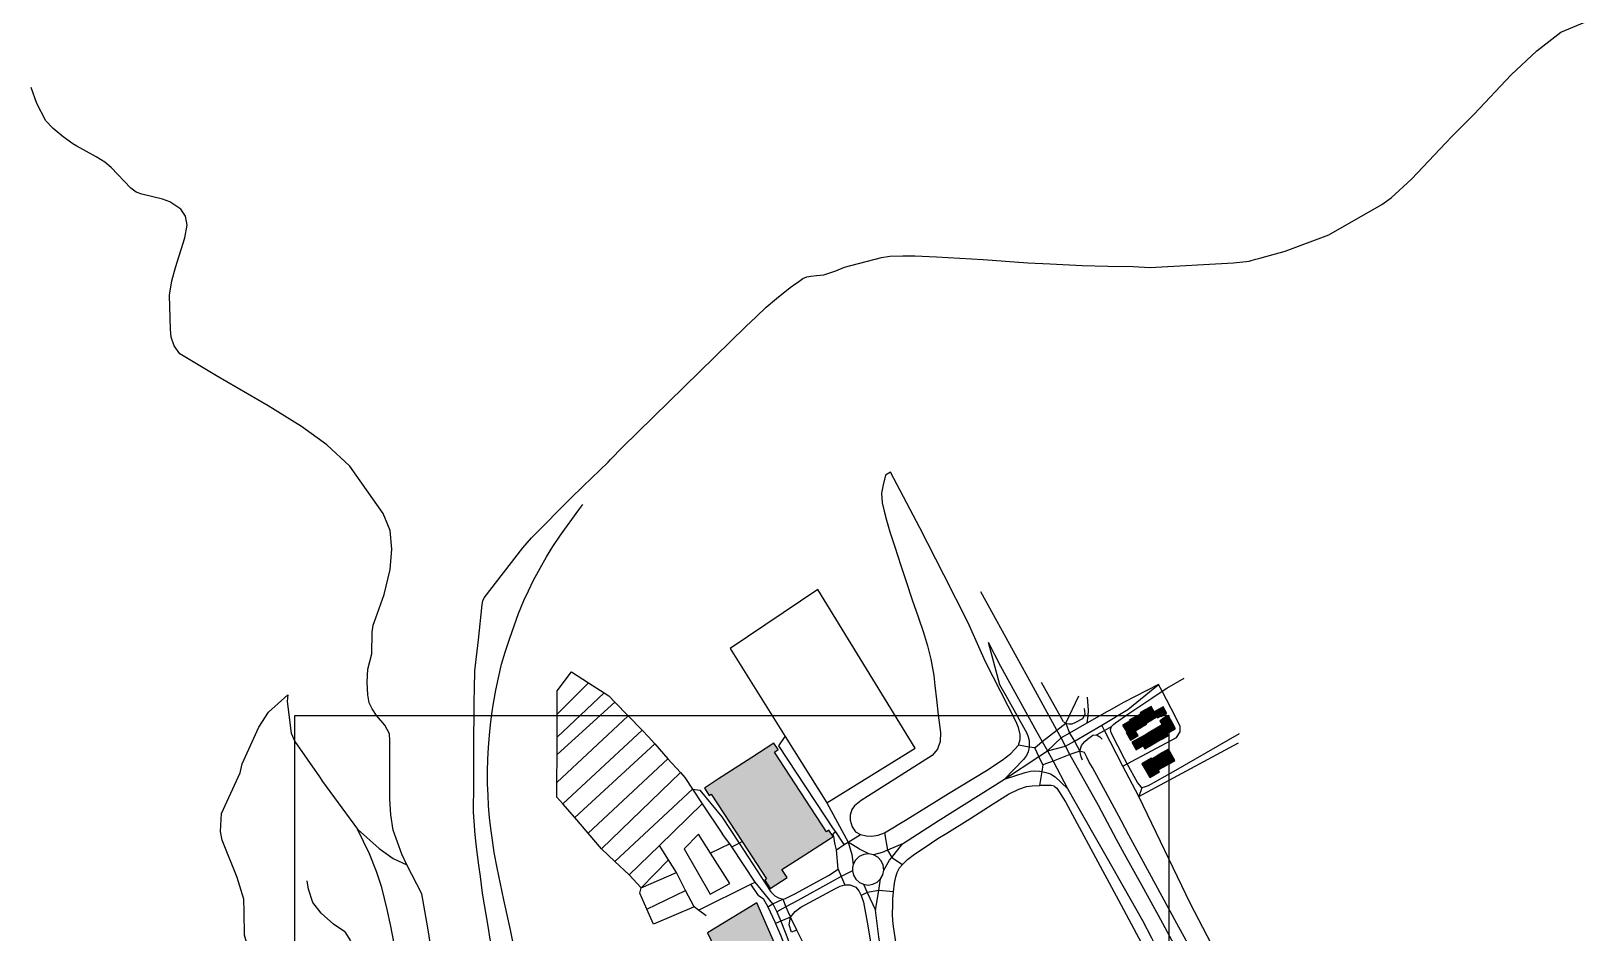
# Model space of a CAD drawing. Header units: metres. Extents: x -240 to 1905, y -961 to 4070.
# Drawn here: x -236 to 1164, y 1088 to 1896 of the extents above; entities that cross this region are included whole.
import ezdxf

# ---------------------------------------------------------------- set-up
doc = ezdxf.new("R2010")
doc.units = ezdxf.units.M
doc.layers.add('TPX_BUILDINGS', color=7, linetype='Continuous')
doc.layers.add('TPX_ROADS', color=7, linetype='Continuous')
doc.layers.add('TPX_BUILDINGS_HATCH', color=7, linetype='Continuous', true_color=0xffffff)

msp = doc.modelspace()

# ---------------------------------------------------------------- hatches: boundary and pattern name
at = {"layer": 'TPX_BUILDINGS_HATCH'}
h = msp.add_hatch(color=256, dxfattribs=at)
h.dxf.hatch_style = 1
h.paths.add_polyline_path([(763.5, 1287.7), (768.9, 1278.5), (773.5, 1281.2), (771, 1285.6), (768.3, 1290.5), (763.5, 1287.7)])
h = msp.add_hatch(color=256, dxfattribs=at)
h.dxf.hatch_style = 1
h.paths.add_polyline_path([(771, 1285.6), (773.5, 1281.2), (773.9, 1280.3), (776.8, 1281.9), (777.1, 1281.4), (782.2, 1284.3), (779, 1290.1), (771, 1285.6)])
h = msp.add_hatch(color=256, dxfattribs=at)
h.dxf.hatch_style = 1
h.paths.add_polyline_path([(742.5, 1273.8), (746.3, 1267.4), (752.6, 1271.1), (748.8, 1277.5), (742.5, 1273.8)])
h = msp.add_hatch(color=256, dxfattribs=at)
h.dxf.hatch_style = 1
h.paths.add_polyline_path([(748.5, 1278.2), (748.8, 1277.5), (752.6, 1271.1), (753.9, 1268.7), (759.4, 1271.9), (754, 1281.1), (750.7, 1279.3), (750.6, 1279.4), (748.5, 1278.2)])
h = msp.add_hatch(color=256, dxfattribs=at)
h.dxf.hatch_style = 1
h.paths.add_polyline_path([(754, 1281.1), (759.4, 1271.9), (764.2, 1274.6), (763.7, 1275.5), (758.8, 1283.9), (754, 1281.1)])
h = msp.add_hatch(color=256, dxfattribs=at)
h.dxf.hatch_style = 1
h.paths.add_polyline_path([(758.3, 1284.7), (758.8, 1283.9), (763.7, 1275.5), (768.9, 1278.5), (763.5, 1287.7), (758.3, 1284.7)])
h = msp.add_hatch(color=256, dxfattribs=at)
h.dxf.hatch_style = 1
h.paths.add_polyline_path([(775.9, 1277.6), (778.1, 1274), (779, 1272.3), (786.6, 1276.7), (783.3, 1282.4), (778.1, 1279.4), (778.3, 1279.1), (775.9, 1277.6)])
h = msp.add_hatch(color=256, dxfattribs=at)
h.dxf.hatch_style = 1
h.paths.add_polyline_path([(779, 1272.3), (782.5, 1266.2), (790.1, 1270.6), (786.6, 1276.7), (779, 1272.3)])
h = msp.add_hatch(color=256, dxfattribs=at)
h.dxf.hatch_style = 1
h.paths.add_polyline_path([(745.8, 1267.1), (749.8, 1260.4), (756.5, 1264.4), (753.9, 1268.7), (752.6, 1271.1), (746.3, 1267.4), (745.8, 1267.1)])
h = msp.add_hatch(color=256, dxfattribs=at)
h.dxf.hatch_style = 1
h.paths.add_polyline_path([(750.9, 1258.6), (754.6, 1251.8), (761.1, 1255.3), (757.4, 1262.1), (750.9, 1258.6)])
h = msp.add_hatch(color=256, dxfattribs=at)
h.dxf.hatch_style = 1
h.paths.add_polyline_path([(757.4, 1262.1), (761.1, 1255.3), (762.5, 1252.7), (768.1, 1255.8), (763, 1265.2), (757.4, 1262.1)])
h = msp.add_hatch(color=256, dxfattribs=at)
h.dxf.hatch_style = 1
h.paths.add_polyline_path([(763, 1265.2), (768.1, 1255.8), (773.2, 1258.7), (767.9, 1268), (763, 1265.2)])
h = msp.add_hatch(color=256, dxfattribs=at)
h.dxf.hatch_style = 1
h.paths.add_polyline_path([(767.9, 1268), (773.2, 1258.7), (778.3, 1261.6), (773, 1271), (767.9, 1268)])
h = msp.add_hatch(color=256, dxfattribs=at)
h.dxf.hatch_style = 1
h.paths.add_polyline_path([(773, 1271), (778.3, 1261.6), (783.4, 1264.6), (782.5, 1266.2), (779, 1272.3), (778.1, 1274), (773, 1271)])
h = msp.add_hatch(color=256, dxfattribs=at)
h.dxf.hatch_style = 1
h.paths.add_polyline_path([(367.5, 1217.3), (371.8, 1210.7), (373.6, 1211.9), (401.3, 1169.5), (423.2, 1135.9), (421.6, 1134.8), (426.5, 1127.3), (441.6, 1137.2), (437, 1144.3), (453.4, 1155), (479.3, 1171.7), (482.9, 1174.1), (479.2, 1179.8), (476.9, 1178.2), (430.3, 1249.7), (433.6, 1251.9), (429.8, 1257.7), (410, 1244.9), (398.4, 1237.3), (380.2, 1225.6), (367.5, 1217.3)])
h = msp.add_hatch(color=256, dxfattribs=at)
h.dxf.hatch_style = 1
h.paths.add_polyline_path([(773.7, 1246.4), (779.5, 1236.3), (784.3, 1239.2), (778.5, 1249.2), (773.7, 1246.4)])
h = msp.add_hatch(color=256, dxfattribs=at)
h.dxf.hatch_style = 1
h.paths.add_polyline_path([(778.5, 1249.2), (784.3, 1239.2), (789.5, 1242.2), (783.7, 1252.2), (778.5, 1249.2)])
h = msp.add_hatch(color=256, dxfattribs=at)
h.dxf.hatch_style = 1
h.paths.add_polyline_path([(759.8, 1239.2), (763.4, 1233), (772.1, 1237.9), (768.8, 1243.6), (768.5, 1244.1), (759.8, 1239.2)])
h = msp.add_hatch(color=256, dxfattribs=at)
h.dxf.hatch_style = 1
h.paths.add_polyline_path([(763.4, 1233), (766.9, 1226.9), (775.6, 1231.8), (774.6, 1233.6), (772.1, 1237.9), (763.4, 1233)])
h = msp.add_hatch(color=256, dxfattribs=at)
h.dxf.hatch_style = 1
h.paths.add_polyline_path([(768.8, 1243.6), (772.1, 1237.9), (774.6, 1233.6), (779.5, 1236.3), (773.7, 1246.4), (768.8, 1243.6)])
h = msp.add_hatch(color=256, dxfattribs=at)
h.dxf.hatch_style = 1
h.paths.add_polyline_path([(370.2, 1087.6), (379, 1069.4), (375.5, 1067.9), (375.3, 1062.4), (436.6, 1063.9), (414.6, 1114.6), (370.2, 1087.6)])

# ---------------------------------------------------------------- linework, layer by layer
at = {"layer": 'TPX_BUILDINGS'}
for points in [[(763.5, 1287.7), (768.9, 1278.5), (773.5, 1281.2), (771, 1285.6), (768.3, 1290.5), (763.5, 1287.7)], [(771, 1285.6), (773.5, 1281.2), (773.9, 1280.3), (776.8, 1281.9), (777.1, 1281.4), (782.2, 1284.3), (779, 1290.1), (771, 1285.6)], [(742.5, 1273.8), (746.3, 1267.4), (752.6, 1271.1), (748.8, 1277.5), (742.5, 1273.8)], [(748.5, 1278.2), (748.8, 1277.5), (752.6, 1271.1), (753.9, 1268.7), (759.4, 1271.9), (754, 1281.1), (750.7, 1279.3), (750.6, 1279.4), (748.5, 1278.2)], [(754, 1281.1), (759.4, 1271.9), (764.2, 1274.6), (763.7, 1275.5), (758.8, 1283.9), (754, 1281.1)], [(758.3, 1284.7), (758.8, 1283.9), (763.7, 1275.5), (768.9, 1278.5), (763.5, 1287.7), (758.3, 1284.7)], [(775.9, 1277.6), (778.1, 1274), (779, 1272.3), (786.6, 1276.7), (783.3, 1282.4), (778.1, 1279.4), (778.3, 1279.1), (775.9, 1277.6)], [(779, 1272.3), (782.5, 1266.2), (790.1, 1270.6), (786.6, 1276.7), (779, 1272.3)], [(745.8, 1267.1), (749.8, 1260.4), (756.5, 1264.4), (753.9, 1268.7), (752.6, 1271.1), (746.3, 1267.4), (745.8, 1267.1)], [(750.9, 1258.6), (754.6, 1251.8), (761.1, 1255.3), (757.4, 1262.1), (750.9, 1258.6)], [(757.4, 1262.1), (761.1, 1255.3), (762.5, 1252.7), (768.1, 1255.8), (763, 1265.2), (757.4, 1262.1)], [(763, 1265.2), (768.1, 1255.8), (773.2, 1258.7), (767.9, 1268), (763, 1265.2)], [(767.9, 1268), (773.2, 1258.7), (778.3, 1261.6), (773, 1271), (767.9, 1268)], [(773, 1271), (778.3, 1261.6), (783.4, 1264.6), (782.5, 1266.2), (779, 1272.3), (778.1, 1274), (773, 1271)], [(367.5, 1217.3), (371.8, 1210.7), (373.6, 1211.9), (401.3, 1169.5), (423.2, 1135.9), (421.6, 1134.8), (426.5, 1127.3), (441.6, 1137.2), (437, 1144.3), (453.4, 1155), (479.3, 1171.7), (482.9, 1174.1), (479.2, 1179.8), (476.9, 1178.2), (430.3, 1249.7), (433.6, 1251.9), (429.8, 1257.7), (410, 1244.9), (398.4, 1237.3), (380.2, 1225.6), (367.5, 1217.3)], [(773.7, 1246.4), (779.5, 1236.3), (784.3, 1239.2), (778.5, 1249.2), (773.7, 1246.4)], [(778.5, 1249.2), (784.3, 1239.2), (789.5, 1242.2), (783.7, 1252.2), (778.5, 1249.2)], [(759.8, 1239.2), (763.4, 1233), (772.1, 1237.9), (768.8, 1243.6), (768.5, 1244.1), (759.8, 1239.2)], [(763.4, 1233), (766.9, 1226.9), (775.6, 1231.8), (774.6, 1233.6), (772.1, 1237.9), (763.4, 1233)], [(768.8, 1243.6), (772.1, 1237.9), (774.6, 1233.6), (779.5, 1236.3), (773.7, 1246.4), (768.8, 1243.6)], [(370.2, 1087.6), (379, 1069.4), (375.5, 1067.9), (375.3, 1062.4), (436.6, 1063.9), (414.6, 1114.6), (370.2, 1087.6)]]:
    msp.add_lwpolyline(points, dxfattribs=at)
at = {"layer": 'TPX_FRAME'}
msp.add_lwpolyline([(0, 0), (0, 1282.5), (783.9, 1282.5), (783.9, 0)], close=True, dxfattribs=at)
at = {"layer": 'TPX_ROADS'}
for points in [[(180.1, 1051.3), (173.4, 1093.6), (168.5, 1123.3), (166.5, 1138.1), (165.1, 1148.3), (163.2, 1162), (161.8, 1175.4), (160.9, 1187.8), (160.5, 1195.9), (160.7, 1220.9), (160.7, 1250.7), (161, 1294.7), (161.2, 1306.7), (161.6, 1322.6), (164.9, 1350.3), (168, 1381.9), (168.6, 1385.3), (170, 1388), (204.5, 1432.8), (212.4, 1441.6), (220.9, 1450.2), (240.2, 1469.7), (247.7, 1477.1), (258.7, 1488.1), (281, 1509.5), (283.3, 1512), (294.1, 1523), (404.7, 1631.1), (413.8, 1639.8), (422.9, 1648.5), (432.2, 1656.3), (444.5, 1666), (449.4, 1669.5), (451.1, 1670.6), (455.8, 1674), (459.2, 1675.6), (462.8, 1676.1), (468, 1676.9), (474.5, 1677.5), (479, 1679), (485.3, 1681.1), (493.2, 1684.3), (526.4, 1693), (533.8, 1694), (545.6, 1694.4), (556.2, 1694.5), (575.7, 1693.6), (617.6, 1691), (657.6, 1688.3), (677.5, 1687.3), (706.2, 1685.8), (729.3, 1685.3), (752.3, 1685), (766.9, 1684.1), (842, 1688.1), (856.1, 1689.8), (857.9, 1690.2), (862.1, 1691.4), (865.6, 1692.4), (888.5, 1698.5), (927.5, 1713.4), (975.1, 1740.4), (983.5, 1746.3), (1001.8, 1763.1), (1032.6, 1795.8), (1038.2, 1801.8), (1058, 1821.4), (1091, 1856.7), (1114.2, 1878.1), (1135.8, 1894.9), (1164.3, 1906.8)], [(85.3, 1260.1), (84.9, 1266.1), (80.9, 1273.8), (73.2, 1282.5), (69.4, 1288.3), (66.8, 1293.8), (65.7, 1300.9), (65, 1312.4), (65.5, 1323.9), (69.2, 1337.7), (69.5, 1357.2), (70.4, 1363.5), (72.6, 1370.1), (80.1, 1390.9), (85.6, 1413.3), (87, 1431.6), (85.5, 1448.3), (79.4, 1463.6), (49.3, 1505.8), (28.9, 1525), (6, 1541.5), (-23.7, 1560.1), (-70.3, 1587), (-103, 1606.7), (-108, 1613.9), (-110.7, 1621.4), (-111.3, 1628.5), (-112.3, 1659.2), (-110.3, 1672), (-106.8, 1684), (-98.7, 1710.6), (-96.6, 1722), (-97.9, 1730), (-102.2, 1736.3), (-112.1, 1742.8), (-118.5, 1745.2), (-137.1, 1749.7), (-142.2, 1751.6), (-147, 1755.2), (-164.7, 1773.7), (-170.4, 1778.3), (-178.2, 1783.2), (-195.5, 1792.8), (-199, 1794.8), (-207.8, 1801), (-216.7, 1808.6), (-223.4, 1815.5), (-231.4, 1831), (-236.4, 1845.4)], [(534.5, 1500.4), (529.8, 1497.7), (527.8, 1489.2), (526.3, 1481.6), (526.9, 1473), (528.7, 1465.6), (530.8, 1457.4), (533.8, 1447), (538.2, 1433.5), (543.6, 1416.8), (548.4, 1402.5), (553.8, 1386.2), (559.3, 1370.8), (564, 1356.7), (567.6, 1344.8), (570.5, 1332.8), (573.2, 1318.4), (574.2, 1309.4), (575.6, 1296.9), (577.1, 1283.1), (579.1, 1267.3), (578.9, 1259.1), (576.5, 1252.3), (571.7, 1246.6), (513.8, 1209.9), (508.1, 1206.3), (502, 1201.5), (499.6, 1198.1), (498.2, 1193.1), (498.2, 1188.5), (499.9, 1182.6), (503, 1178.2), (507.4, 1175.7), (512.6, 1174.6), (517.6, 1174.3), (523.2, 1175.2), (529, 1177.2)], [(649.1, 1255.9), (650.6, 1260.9), (650.7, 1265.3), (649.3, 1271.8), (646.8, 1277.5), (619.5, 1330.5), (604, 1365.6), (582.2, 1408.5), (560.7, 1450.5), (534.5, 1500.4)], [(219.9, 960.2), (193.4, 1090.3), (187.6, 1117.2), (181.6, 1145.8), (178.9, 1159.6), (177.3, 1170.6), (175.8, 1181.2), (174.8, 1191.1), (173.9, 1201.5), (173.4, 1210.9), (173, 1221.2), (172.9, 1232.1), (173.1, 1243.3), (173.8, 1253.7), (174.6, 1264.9), (175.6, 1274), (176.9, 1284), (178.3, 1293.5), (180.3, 1305.1), (182.7, 1316.3), (185.5, 1328.3), (188.8, 1339.2), (193, 1351.7), (196.9, 1362.7), (200.8, 1374), (205.6, 1385.5), (209.8, 1394.2), (214.2, 1403.6), (220.1, 1414.4), (225.7, 1424.5), (231.5, 1433.8), (238.4, 1444.2), (254.9, 1466.9), (258.5, 1471.6)], [(477.4, 1204.1), (556.5, 1253.1), (469.1, 1395.3), (390.5, 1342.4), (439.9, 1263.7), (477.4, 1204.1), (496.4, 1169)], [(687.5, 1262.3), (683.7, 1269.2), (661, 1310.9), (648, 1334.1), (615.3, 1393.2)], [(621.9, 1348.3), (633.2, 1326.7), (665.2, 1268.1), (670.5, 1259), (675.3, 1250.7)], [(621.9, 1348.3), (632.2, 1310.3), (637.7, 1300.5), (656.7, 1266.5), (658, 1263.4), (658.7, 1260.1), (658.9, 1257.2), (658.7, 1254), (657.8, 1249.8), (656.3, 1246.6), (653.8, 1243), (636.5, 1225.3)], [(335.3, 1153.1), (310.7, 1127.9), (299.9, 1139.5), (287.2, 1151.7), (275.3, 1163), (263.1, 1177), (251.1, 1190.9), (240.4, 1203.3), (235.2, 1209.2), (235.2, 1222.5), (235.3, 1247.5), (235.3, 1263.1), (235.3, 1283.7), (235.3, 1304.6), (248.4, 1321.7), (263.6, 1311.8), (277.5, 1302.8), (281.8, 1300), (287.2, 1294.5), (299.1, 1282.1), (311.6, 1269.3), (317.4, 1263.3), (322.9, 1257.1), (334.8, 1243.7), (345.9, 1231.2), (349.8, 1226.8), (356.7, 1216.5), (365.5, 1203.3), (383.6, 1176.2)], [(235.3, 1283.7), (263.6, 1311.8)], [(235.3, 1263.1), (277.5, 1302.8)], [(689.7, 1276.9), (669.7, 1311.9)], [(774.9, 1310.1), (743.4, 1294.2), (730.1, 1286.7), (728.3, 1285.7), (710.4, 1275.5), (695, 1266.7), (687.5, 1262.3)], [(724, 1273.7), (747.4, 1287.9), (774.9, 1310.1)], [(731.8, 1269.9), (732.6, 1272.5), (734.3, 1274.4), (736.2, 1275.9), (747.4, 1283.5), (768.7, 1298), (778, 1304.2), (782.2, 1307), (797.9, 1316)], [(742.8, 1236.9), (746.8, 1239.1), (791, 1262.6), (794.2, 1267.7), (794.3, 1272.7), (790, 1281.2), (778, 1304.2), (774.9, 1310.1)], [(88.5, 936.6), (54.5, 969.9), (20.4, 1019.8), (2.3, 1041.5), (-13.4, 1054.2), (-36.7, 1065.5), (-40.5, 1070.1), (-45.2, 1085.6), (-45.5, 1106.4), (-45.6, 1117.7), (-51.5, 1137.1), (-65, 1170.7), (-66.5, 1178.6), (-65.8, 1194.7), (-48.9, 1231.1), (-47.1, 1239), (-32.3, 1272.1), (-23.6, 1285.5), (-6.3, 1301.1), (-6.7, 1294.9), (-3.1, 1266.5), (0.2, 1259), (22.1, 1227.5)], [(235.3, 1247.5), (287.2, 1294.5)], [(691.6, 1275.7), (703.4, 1300)], [(710.7, 1298.9), (711.6, 1287.3), (711.4, 1282.1), (710.4, 1275.5)], [(235.2, 1222.5), (299.1, 1282.1)], [(663.8, 1253.4), (670.5, 1259), (683.7, 1269.2), (691.6, 1275.7), (695, 1266.7), (699.3, 1259.5), (704.3, 1250.5), (695.2, 1247.4), (680.2, 1241.4), (671.1, 1238.2), (667.5, 1245.7), (663.8, 1253.4)], [(689.7, 1276.9), (691.6, 1275.7), (694.3, 1275), (697.4, 1275), (700.6, 1276.5), (707, 1279.8), (708.2, 1281.8), (709, 1284), (708.7, 1286.4), (708.4, 1288.6)], [(311.6, 1269.3), (240.4, 1203.3)], [(492.8, 1166.8), (485.3, 1178.1), (483.2, 1180.9), (434.3, 1255.2), (439.9, 1263.7)], [(687.5, 1262.3), (675.3, 1250.7)], [(691.4, 1254.9), (687.5, 1262.3)], [(691.4, 1254.9), (699.3, 1259.5), (724, 1273.7)], [(706.6, 1242.5), (705.3, 1245.5), (704.3, 1250.5), (705.8, 1255.4), (708.6, 1259.1), (711.1, 1261.3), (713.4, 1263), (715.8, 1264.7), (719.2, 1265), (722.3, 1263.2), (724.1, 1261.3)], [(719.2, 1265), (726.4, 1269), (732.6, 1272.5)], [(742.8, 1236.9), (726.4, 1269), (724, 1273.7)], [(759.9, 1217.7), (757.7, 1220.2), (756, 1222.4), (746.8, 1239.1), (744.4, 1243.5), (732.2, 1266.8), (731.8, 1269.9)], [(847.1, 1266), (787.9, 1232), (765.4, 1219.4), (762.7, 1218.6), (759.9, 1217.7)], [(85.4, 1229.7), (85.3, 1260.1)], [(251.1, 1190.9), (322.9, 1257.1)], [(529, 1177.2), (549.2, 1189.5), (586.3, 1212.6), (620.4, 1233.2), (634.6, 1242.5), (642.4, 1248.4), (649.1, 1255.9)], [(636.5, 1225.3), (667.5, 1245.7), (675.3, 1250.7)], [(663.8, 1253.4), (658.7, 1254), (649.1, 1255.9)], [(675.3, 1250.7), (691.4, 1254.9)], [(675.3, 1250.7), (680.2, 1241.4), (693.1, 1216.9)], [(737.2, 1171.4), (720.9, 1201.7), (695.2, 1247.4), (691.4, 1254.9)], [(843.6, 990.5), (844.1, 992.9), (842.8, 1001.5), (833, 1018.8), (817.9, 1047.7), (791.2, 1096), (759.3, 1154.8), (748.3, 1175.2), (741.2, 1188.3), (729.4, 1210.4), (715.6, 1235.7), (712.7, 1240.5), (710.9, 1244.4), (708.3, 1249.2), (704.3, 1250.5)], [(757, 1209.8), (846.4, 1257.9)], [(334.8, 1243.7), (263.1, 1177)], [(636.5, 1225.3), (655.1, 1231.3), (660, 1232.4), (664, 1232.9), (667.9, 1232.4), (670, 1232.2), (673.8, 1231.3), (677.9, 1230.2), (682, 1227.5), (693.1, 1216.9)], [(671.1, 1238.2), (670, 1232.2), (668.1, 1219.7)], [(757, 1209.8), (742.8, 1236.9)], [(22.1, 1227.5), (25, 1223.4)], [(25, 1223.4), (56.3, 1180.6), (75.7, 1163.2), (88.4, 1154.4), (100.5, 1148.5)], [(176.1, 746.8), (175.2, 766.2), (158.6, 865.2), (152.1, 900.6), (138.5, 972.5), (119.3, 1092.2), (114.1, 1122.5), (100.5, 1148.5), (96.1, 1158.1), (88.3, 1179.8), (86.2, 1193.4), (85.4, 1207.4), (85.4, 1229.7)], [(275.3, 1163), (345.9, 1231.2)], [(537.1, 1093.2), (536.5, 1098.6), (536.3, 1104.5), (536.4, 1112.5), (536.6, 1118), (537.1, 1124.3), (538.1, 1132.3), (539.1, 1137.8), (540.5, 1141.8), (542.5, 1145.8), (545.1, 1148.9), (549.7, 1153.3), (555.8, 1158.2), (565.4, 1164.3), (576.8, 1172.1), (584.9, 1177.1), (605.5, 1189.9), (626.4, 1203.3), (640.3, 1212), (649.4, 1216.5), (656.5, 1218.9), (661.6, 1219.5), (668.1, 1219.7)], [(545.3, 1167.3), (577.1, 1188), (636.5, 1225.3)], [(681.2, 1219.2), (678.4, 1219.7), (674.4, 1219.8), (668.1, 1219.7)], [(681.2, 1219.2), (683.6, 1217.2), (691.4, 1205)], [(356.7, 1216.5), (287.2, 1151.7)], [(356.7, 1216.5), (363.4, 1215.6), (383.1, 1191.6), (398.7, 1167.9), (427.1, 1124.5), (430.6, 1120.7), (434, 1118.9), (437.8, 1117.9), (440.3, 1118.5), (448.5, 1122.5)], [(691.4, 1205), (738.9, 1116.8), (759.4, 1078.5)], [(693.1, 1216.9), (697.3, 1209.5), (727.6, 1156.8), (760.4, 1098.6), (768.5, 1083.3), (780.6, 1059.4), (793.5, 1036.1), (819.1, 988)], [(759.9, 1217.7), (757, 1209.8)], [(871.2, 1029.5), (836.9, 1063.8), (822, 1078.2), (803.6, 1113.5), (757, 1209.8)], [(299.9, 1139.5), (327.2, 1166), (365.5, 1203.3)], [(93.8, 931.5), (99.6, 942), (103, 959), (102.1, 973.6), (101.4, 987), (100, 1000.4), (99.5, 1010.1), (97.7, 1021.8), (94.1, 1038.6), (93.8, 1052.8), (91.2, 1067.1), (88.8, 1079.7), (86.1, 1093.5), (82.9, 1108.6), (78, 1128.3), (73.4, 1142.6), (67, 1158.5), (56.3, 1180.6)], [(485.3, 1178.1), (482.9, 1176.3)], [(529, 1177.2), (531.8, 1161.7), (535.5, 1155.3), (545.1, 1148.9)], [(369.1, 1103), (362.3, 1108), (358.2, 1110.9), (350.6, 1125.6), (342.3, 1141.7), (335.3, 1153.1), (327.2, 1166)], [(390.3, 1167.5), (373, 1158.9), (362.3, 1176.2), (349.3, 1162.9), (372.7, 1122.2), (390.3, 1131.9), (373, 1158.9)], [(428.9, 1113.6), (418.5, 1126.4), (413, 1133.2), (392.2, 1164.7), (390.3, 1167.5), (383.6, 1176.2)], [(392.2, 1164.7), (398.7, 1167.9), (401.3, 1169.5)], [(487.4, 1144.7), (486, 1162), (484.7, 1166.8), (484.2, 1169.8), (483.8, 1172.5), (482.9, 1176.3)], [(486, 1162), (492.8, 1166.8), (496.4, 1169), (507.4, 1175.7)], [(514.9, 1158.5), (506.7, 1162.5), (496.4, 1169)], [(496.4, 1169), (499.7, 1158), (501, 1149)], [(545.3, 1167.3), (531.8, 1161.7), (526.9, 1159.7), (519.1, 1157.7)], [(528.4, 1143.8), (533.4, 1152.8), (535.5, 1155.3), (545.3, 1167.3)], [(844.2, 972.2), (841.3, 977.7), (810.9, 1036.3), (774.7, 1103.2), (760, 1129.9), (744.3, 1158.1), (737.2, 1171.4)], [(519.1, 1157.7), (514.9, 1158.5), (510.4, 1157.9), (506.4, 1156), (503.1, 1152.9), (501, 1149), (500.4, 1146.1), (500.4, 1143.2)], [(528.4, 1143.8), (527.9, 1148.2), (526.1, 1152.3), (523, 1155.5), (519.1, 1157.7)], [(358.2, 1110.9), (321.9, 1095.4), (315.9, 1108.8), (309.4, 1123.1), (310.7, 1127.9), (342.3, 1141.7)], [(448.5, 1122.5), (478.7, 1139.1)], [(478.7, 1139.1), (487.4, 1144.7)], [(500.4, 1143.2), (490.2, 1138), (481.6, 1133.3)], [(487.4, 1144.7), (490.2, 1138), (493.5, 1130.6)], [(500.4, 1143.2), (501.3, 1139.3), (503.4, 1135.7), (506.5, 1132.9), (510.2, 1131.2)], [(510.2, 1131.2), (514.4, 1130.5), (518.6, 1131.2), (522.5, 1133.1), (525.5, 1136)], [(520.8, 1107.9), (523.8, 1125.5), (525.5, 1136)], [(525.5, 1136), (527.6, 1139.7), (528.4, 1143.8)], [(45, 1088.5), (34.9, 1095.4), (23.7, 1105.4), (16.3, 1114.7), (12.5, 1126.7), (11.1, 1134.2)], [(315.9, 1108.8), (350.6, 1125.6)], [(362.3, 1108), (409, 1131.2), (413, 1133.2)], [(416, 1121), (409, 1131.2)], [(416, 1121), (420.3, 1118.4), (424.4, 1110.8), (430.5, 1097.6), (431.2, 1096.1), (436, 1084.9), (439.3, 1076.3), (443.2, 1066.5), (447.7, 1054.1), (448, 1053.2), (451.6, 1042.3), (456.9, 1020.9), (463.3, 993.9)], [(481.6, 1133.3), (451.2, 1116.6)], [(454, 1110.7), (485, 1127.4)], [(485, 1127.4), (489.3, 1129.4), (493.5, 1130.6), (498.2, 1130.7), (503.3, 1128.7), (506.1, 1125.4), (508.2, 1121.1), (510.3, 1115), (514, 1093.8), (527.3, 1014.3), (539.2, 945.9), (544, 919.3), (547.6, 899.7), (545, 892.1), (555.2, 842.4), (560.8, 820.1), (571.1, 788.4)], [(537.1, 1124.3), (523.8, 1125.5), (513.6, 1123.8), (508.2, 1121.1)], [(510.2, 1131.2), (513.6, 1123.8), (520.8, 1107.9)], [(424.4, 1110.8), (428.9, 1113.6), (437.8, 1117.9), (440.6, 1110.9), (442.4, 1106.9), (444.6, 1101.6), (436, 1098.1), (431.2, 1096.1)], [(428.9, 1113.6), (432.5, 1106.6)], [(451.2, 1116.6), (440.6, 1110.9), (432.5, 1106.6)], [(432.5, 1106.6), (436, 1098.1), (440, 1088.3), (446, 1072.5), (448.3, 1067), (451.7, 1057.8), (456, 1045.7), (460.1, 1032.1), (462.3, 1023.9), (464.5, 1015.8), (468.9, 993.5), (473.5, 970.8), (474.9, 961.5), (476, 949.4), (477.4, 937.1), (478.2, 923), (478.8, 914.3), (479.2, 889.1), (479.4, 776.1), (479.2, 766.2)], [(450.3, 1090.1), (445.6, 1088.3), (443.5, 1094.8), (444.6, 1101.6), (448.8, 1106.8), (454, 1110.7)], [(551.4, 906.5), (545.8, 943.7), (539.3, 987.1), (538.8, 990.4), (538.6, 991.4), (536.3, 1006), (523.8, 1084.2), (520.8, 1107.9)], [(490.8, 920.3), (489.2, 939.1), (486.3, 961.4), (485.3, 972), (483.4, 984.5), (478, 1011.6), (472.1, 1031.6), (468.4, 1044.7), (464.7, 1054.5), (462, 1062.3), (458.3, 1071.5), (455.8, 1079.2), (450.3, 1090.1), (444.6, 1101.6)], [(551.1, 1003.6), (544.6, 1044), (537.1, 1093.2)], [(45, 1088.5), (49.9, 1080.6)]]:
    msp.add_lwpolyline(points, dxfattribs=at)

doc.saveas('drawing.dxf')
